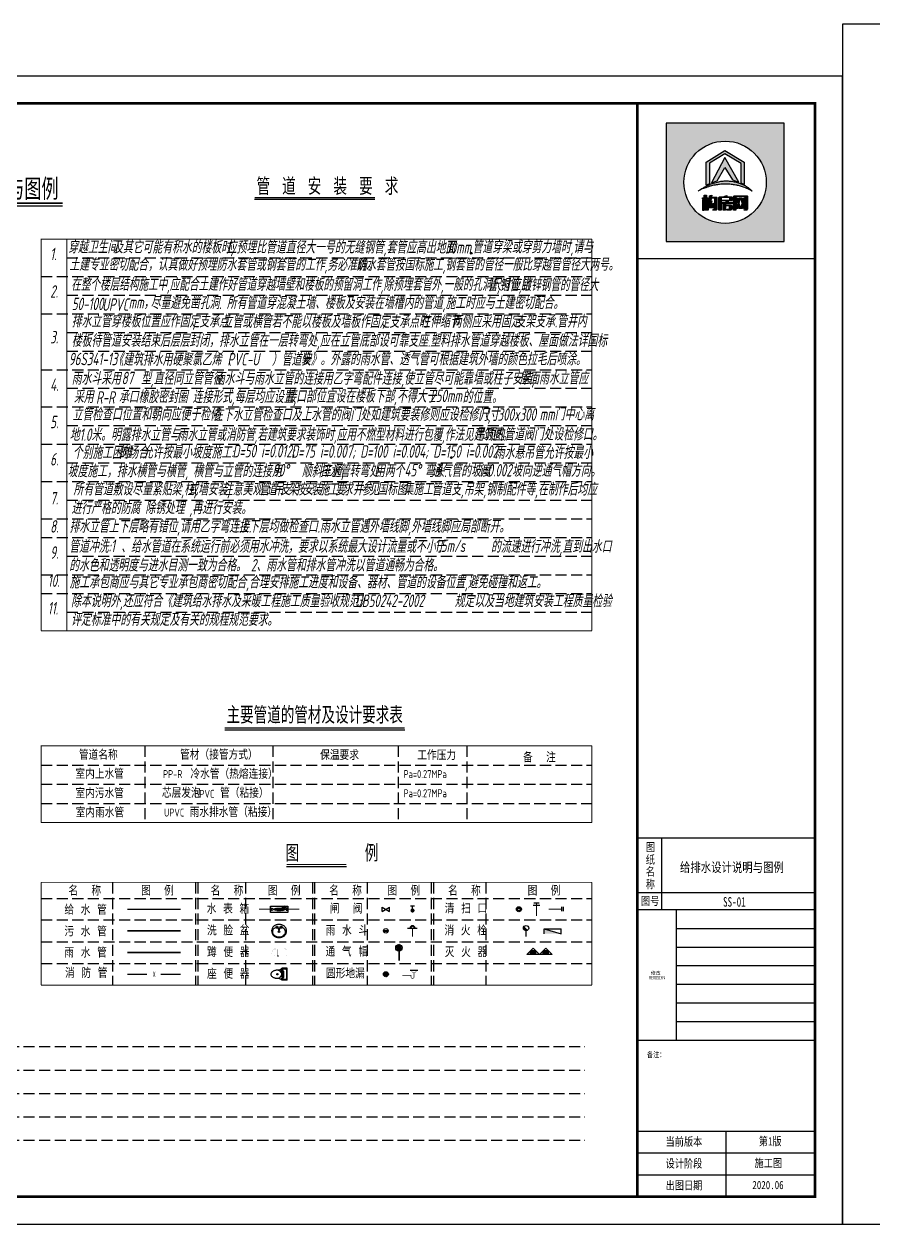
# Model space of a CAD drawing. Header units: millimetres. Extents: x -807114 to -50119, y -468455 to -61603.
# Drawn here: x -355605 to -336541, y -237099 to -210144 of the extents above; entities that cross this region are included whole.
import ezdxf
from ezdxf.enums import TextEntityAlignment as Align

# ---------------------------------------------------------------- set-up
doc = ezdxf.new("R2010")
doc.units = ezdxf.units.MM
doc.header["$LTSCALE"] = 1000
doc.linetypes.add('DASH', pattern=[0.35, 0.25, -0.1])
for name, color, linetype in [('AXIS', 3, 'Continuous'), ('FF', 7, 'Continuous'), ('HZ', 7, 'Continuous'), ('P_LS_GJ', 7, 'Continuous'), ('PIPE-污水', 2, 'DASH'), ('PIPE-给水', 3, 'Continuous'), ('PIPE-雨水', 4, 'DASH'), ('PUB_TEXT', 3, 'Continuous'), ('PUB_TITLE', 4, 'Continuous'), ('SD', 7, 'Continuous'), ('建-文字', 7, 'Continuous'), ('标注1', 7, 'Continuous')]:
    doc.layers.add(name, color=color, linetype=linetype)
doc.styles.add('_HZTXT', font='txt', dxfattribs={"bigfont": 'HZTXT'})
doc.styles.add('HZ', font='', dxfattribs={"width": 0.8})
doc.styles.add('TEXT', font='gbeitc.shx', dxfattribs={"width": 0.85, "bigfont": 'hztxt.shx'})
doc.styles.add('TSSD_Rein', font='Tssdeng.shx', dxfattribs={"width": 0.7, "bigfont": 'hztxt.shx'})
doc.styles.add('uni-黑体', font='simhei.ttf')
doc.styles.add('ZDBOX', font='simsun.ttc', dxfattribs={"width": 0.7})
doc.styles.add('宋体', font='simsun.ttc', dxfattribs={"width": 0.8})
doc.styles.get('HZ').set_extended_font_data('NSimSun')

# ---------------------------------------------------------------- blocks, each defined once
blk = doc.blocks.new('hhhh123')
at = {"layer": 'AXIS', "color": 0}
for p, q in [((70548, 12070), (70623, 12070)), ((70615, 12101), (70646, 11976)), ((70677, 11976), (70646, 11976)), ((70677, 11976), (70708, 12101)), ((70701, 12070), (70775, 12070))]:
    blk.add_line(p, q, dxfattribs=at)
for centre in [(70583, 12101), (70662, 11914), (70740, 12101)]:
    blk.add_circle(centre, 31.3, dxfattribs=at)
for centre, radius, start, end in [((70650, 11911), 282, 110.2132, 131.6335), ((70662, 11879), 316, 90, 110.2132), ((70662, 11879), 316, 69.7868, 90), ((70673, 11911), 282, 48.3665, 69.7868), ((70603, 11945), 223, 155.0149, 180), ((70603, 11945), 223, 180, 204.9851), ((70632, 11932), 254, 131.6335, 155.0149), ((70632, 11958), 254, 204.9851, 228.3665), ((70554, 11914), 142, 151.0888, 180), ((70554, 11914), 142, 180, 208.9112), ((70606, 11885), 202, 122.2598, 151.0888), ((70606, 11942), 202, 208.9112, 233.1301), ((70650, 11978), 282, 228.3665, 249.7868), ((70639, 11987), 258, 233.1301, 252.7421), ((70548, 11976), 93.8, 90, 122.2598), ((70662, 12011), 316, 249.7868, 270), ((70662, 12058), 332, 252.7421, 270), ((70662, 12058), 332, 270, 287.2579), ((70662, 12011), 316, 270, 290.2132), ((70684, 11987), 258, 287.2579, 306.8699), ((70673, 11978), 282, 290.2132, 311.6335), ((70775, 11976), 93.8, 56.0955, 90), ((70735, 11914), 168, 308.0759, 56.4896), ((70692, 11932), 254, 24.9851, 48.3665), ((70692, 11958), 254, 311.6335, 335.0149), ((70720, 11945), 223, 360, 24.9851), ((70720, 11945), 223, 335.0149, 0)]:
    blk.add_arc(centre, radius, start, end, dxfattribs=at)
blk.add_point((70662, 11695), dxfattribs=at)
blk = doc.blocks.new('jjjj123')
at = {"layer": 'AXIS', "color": 0}
blk.add_line((71567, 12571), (71567, 12527), dxfattribs=at)
at = {"layer": 'AXIS', "color": 0, "const_width": 1.65}
for points in [[(71848, 12637, 0.97895), (71545, 12637, 0.97895)], [(71825, 12636, 0.97895), (71567, 12636, 0.97895)], [(71546, 12299, 0.462192), (71600, 12235, 0.462192)], [(71578, 12581, 0.414214), (71567, 12571, 0.414214)], [(71567, 12291, 0.414214), (71600, 12258, 0.414214)], [(71793, 12235, 0.462192), (71847, 12299, 0.462192)], [(71793, 12258, 0.414214), (71825, 12291, 0.414214)], [(71825, 12571, 0.414214), (71814, 12581, 0.414214)]]:
    blk.add_lwpolyline(points, format="xyb", dxfattribs=at)
for points in [[(71546, 12654), (71546, 12299)], [(71567, 12581), (71567, 12636)], [(71825, 12581), (71825, 12636)], [(71847, 12637), (71847, 12299)], [(71567, 12609), (71567, 12527)], [(71567, 12527), (71567, 12291)], [(71814, 12581), (71578, 12581)], [(71600, 12258), (71793, 12258)], [(71793, 12235), (71600, 12235)], [(71825, 12609), (71825, 12527)], [(71825, 12291), (71825, 12529)]]:
    blk.add_lwpolyline(points, dxfattribs=at)
at = {"layer": 'AXIS', "color": 0, "width": 0.8, "flags": 9}
for tag in ['YSIZE', 'XSIZE']:
    blk.add_attdef(tag, (71696, 12235), '', height=0.549, rotation=270, dxfattribs=at)
blk = doc.blocks.new('kkkk123')
at = {"layer": 'AXIS', "color": 0}
for p, q in [((71606, 10896), (71606, 10845)), ((71626, 10896), (71606, 10896)), ((71626, 10926), (71626, 10936)), ((71626, 10926), (71626, 10855)), ((71626, 10845), (71626, 10855)), ((71667, 10814), (71626, 10855)), ((71657, 10885), (71677, 10906)), ((71657, 10885), (71657, 10868)), ((71697, 10827), (71657, 10868)), ((71667, 10814), (71667, 10611)), ((71779, 10906), (71677, 10906)), ((71697, 10827), (71697, 10598)), ((71779, 10906), (71799, 10885)), ((71799, 10885), (71799, 10540)), ((71626, 10774), (71603, 10774)), ((71626, 10652), (71603, 10652)), ((71626, 10652), (71626, 10774)), ((71667, 10611), (71626, 10570)), ((71626, 10499), (71626, 10570)), ((71626, 10489), (71626, 10499)), ((71829, 10489), (71626, 10489)), ((71697, 10598), (71657, 10558)), ((71657, 10540), (71657, 10558)), ((71677, 10520), (71657, 10540)), ((71779, 10520), (71677, 10520)), ((71799, 10540), (71779, 10520))]:
    blk.add_line(p, q, dxfattribs=at)
for points in [[(71626, 10926), (71614, 10914), (71595, 10898), (71572, 10884), (71550, 10874), (71523, 10867), (71497, 10864), (71486, 10863), (71464, 10865), (71436, 10864), (71415, 10862), (71395, 10859), (71366, 10853), (71342, 10845), (71328, 10839), (71307, 10830), (71286, 10817), (71268, 10803), (71255, 10791), (71241, 10774), (71224, 10741), (71220, 10722), (71222, 10694), (71231, 10668), (71245, 10646), (71263, 10627), (71280, 10612), (71291, 10605), (71315, 10592), (71328, 10586), (71349, 10578), (71366, 10573), (71376, 10570), (71390, 10567), (71415, 10563), (71440, 10561), (71455, 10560), (71464, 10560), (71486, 10562), (71525, 10558), (71546, 10553), (71568, 10544), (71583, 10536), (71595, 10528), (71612, 10514), (71626, 10499)], [(71829, 10489), (71829, 10936), (71626, 10936)]]:
    blk.add_lwpolyline(points, dxfattribs=at)
for centre, radius in [((71464, 10713), 24), ((71616, 10794), 10.2), ((71616, 10631), 10.2)]:
    blk.add_circle(centre, radius, dxfattribs=at)
for centre, radius, start, end in [((71464, 10713), 152, 23.5782, 90), ((71616, 10845), 10.2, 180, 0), ((71464, 10713), 152, 278.5252, 336.4218)]:
    blk.add_arc(centre, radius, start, end, dxfattribs=at)
blk = doc.blocks.new('$TwtSys$00000141')
for p, q in [((-94, 8, 0), (-10, 92, 0)), ((-94, 8, 0), (-10, 92, 0)), ((-87, -35, 0), (35, 87, 0)), ((-87, -35, 0), (35, 87, 0)), ((-66, -66, 0), (67, 66, 0)), ((-66, -66, 0), (67, 66, 0)), ((-32, -87, 0), (88, 33, 0)), ((-32, -87, 0), (88, 33, 0)), ((12, -92, 0), (92, -11, 0)), ((12, -92, 0), (92, -11, 0))]:
    blk.add_line(p, q)
blk.add_circle((0, 0, 0), 94)
blk.add_circle((0, 0, 0), 94)
blk = doc.blocks.new('DQM')
at = {"layer": 'FF'}
for p, q in [((-200, 200), (200, 200)), ((-173, 300), (173, 300)), ((-173, 100), (173, 100))]:
    blk.add_line(p, q, dxfattribs=at)
blk.add_circle((0, 200), 200, dxfattribs=at)
for centre, radius, start, end in [((98, 200), 222, 115.98923, 244.01077), ((375, 200), 425, 151.92751, 208.07249), ((-96, 201), 221, 295.77209, 64.22791), ((-372, 201), 422, 331.81362, 28.18638)]:
    blk.add_arc(centre, radius, start, end, dxfattribs=at)
blk = doc.blocks.new('JF')
at = {"layer": 'HZ'}
for p, q in [((-50, 113), (51, 113)), ((0, 0), (0, 113))]:
    blk.add_line(p, q, dxfattribs=at)
at = {"layer": 'HZ', "const_width": 50}
blk.add_lwpolyline([(-25, 0, 1), (25, 0, 1)], format="xyb", close=True, dxfattribs=at)
blk = doc.blocks.new('A$C686231BB')
at = {"layer": 'SD', "color": 7, "linetype": 'Continuous'}
for p, q in [((0, 138), (277, 138)), ((0, 138), (138, 0)), ((81, 138), (81, 57)), ((81, 57), (196, 57)), ((277, 138), (138, 0)), ((196, 138), (196, 57)), ((277, 138), (554, 138)), ((277, 138), (415, 0)), ((358, 138), (358, 57)), ((358, 57), (473, 57)), ((554, 138), (415, 0)), ((473, 138), (473, 57))]:
    blk.add_line(p, q, dxfattribs=at)
at = {"layer": 'SD', "color": 20, "linetype": 'Continuous'}
for points in [[(81, 57), (81, 138), (196, 57), (196, 138)], [(358, 57), (358, 138), (473, 57), (473, 138)]]:
    blk.add_solid(points, dxfattribs=at)
blk = doc.blocks.new('sadasfafa')
h = blk.add_hatch(color=252)
h.dxf.hatch_style = 1
h.paths.add_polyline_path([(1853311, -2488040), (1853311, -2490368), (1855639, -2490368), (1855639, -2488040)])
h.paths.add_polyline_path([(1855286, -2489204, 1), (1853664, -2489204, 1)], flags=16)
edge = h.paths.add_edge_path(flags=0)
edge.add_spline(control_points=[(1853945, -2489376), (1853935, -2489385), (1854022, -2489327), (1854064, -2489324), (1854178, -2489280), (1854273, -2489257), (1854375, -2489242), (1854470, -2489236), (1854555, -2489239), (1854630, -2489250), (1854700, -2489259), (1854781, -2489280), (1854854, -2489303), (1854917, -2489335), (1854967, -2489354), (1854993, -2489368), (1855014, -2489382), (1854982, -2489354), (1854965, -2489332), (1854910, -2489297), (1854854, -2489260), (1854784, -2489234), (1854713, -2489206), (1854640, -2489189), (1854569, -2489179), (1854497, -2489176), (1854414, -2489178), (1854321, -2489198), (1854229, -2489222), (1854147, -2489257), (1854080, -2489292), (1854021, -2489325), (1853977, -2489352), (1853953, -2489369), (1853945, -2489376)], knot_values=[0, 0, 0, 0, 114.670179, 423.637006, 763.89867, 1083.683754, 1343.405239, 1688.07646, 1952.326814, 2113.699055, 2375.693807, 2595.188681, 2872.839541, 3068.155951, 3238.592156, 3348.056762, 3361.095167, 3431.805845, 3527.265261, 3733.200323, 3952.805082, 4160.23278, 4398.128766, 4650.488133, 4837.16968, 5050.428326, 5308.684497, 5588.159898, 5913.430939, 6163.12325, 6398.139207, 6601.625078, 6772.549769, 6871.149972, 6871.149972, 6871.149972, 6871.149972], degree=3, periodic=1)
h.paths.add_polyline_path([(1854530, -2489580), (1854534, -2489580), (1854534, -2489603), (1854618, -2489603), (1854618, -2489621), (1854481, -2489621), (1854481, -2489650), (1854589, -2489650), (1854599, -2489656), (1854606, -2489666), (1854606, -2489733), (1854600, -2489742), (1854590, -2489750), (1854506, -2489750), (1854514, -2489740), (1854518, -2489731), (1854552, -2489731), (1854558, -2489728), (1854560, -2489721), (1854560, -2489675), (1854558, -2489670), (1854553, -2489667), (1854481, -2489667), (1854481, -2489750), (1854436, -2489750), (1854436, -2489626), (1854433, -2489621), (1854406, -2489621), (1854406, -2489603), (1854488, -2489603), (1854488, -2489590)], flags=0)
h.paths.add_polyline_path([(1854486, -2489468), (1854506, -2489461), (1854506, -2489485), (1854510, -2489489), (1854601, -2489489), (1854609, -2489494), (1854615, -2489502), (1854615, -2489556), (1854607, -2489564), (1854599, -2489569), (1854401, -2489569), (1854394, -2489573), (1854394, -2489750), (1854349, -2489750), (1854349, -2489504), (1854355, -2489495), (1854367, -2489489), (1854462, -2489489), (1854462, -2489474)], flags=0)
h.paths.add_polyline_path([(1854394, -2489554), (1854394, -2489512), (1854404, -2489506), (1854562, -2489506), (1854570, -2489513), (1854570, -2489554)], flags=0)
h.paths.add_polyline_path([(1854214, -2489569), (1854203, -2489632), (1854193, -2489683), (1854194, -2489689), (1854218, -2489689), (1854220, -2489683), (1854214, -2489633), (1854254, -2489614), (1854263, -2489686), (1854263, -2489700), (1854255, -2489709), (1854159, -2489709), (1854150, -2489702), (1854148, -2489692), (1854173, -2489569)], flags=0)
h.paths.add_polyline_path([(1854187, -2489466), (1854213, -2489458), (1854207, -2489496), (1854296, -2489496), (1854305, -2489498), (1854312, -2489505), (1854314, -2489513), (1854314, -2489733), (1854310, -2489741), (1854301, -2489750), (1854231, -2489750), (1854238, -2489741), (1854243, -2489730), (1854261, -2489730), (1854268, -2489727), (1854270, -2489720), (1854270, -2489531), (1854270, -2489526), (1854267, -2489521), (1854260, -2489516), (1854202, -2489516), (1854201, -2489534), (1854196, -2489558), (1854150, -2489558), (1854159, -2489535), (1854165, -2489504), (1854167, -2489471)], flags=0)
h.paths.add_polyline_path([(1854140, -2489544), (1854140, -2489750), (1854114, -2489750), (1854114, -2489544)], flags=0)
h.paths.add_polyline_path([(1854056, -2489544), (1854053, -2489750), (1854031, -2489750), (1854031, -2489544)], flags=0)
h.paths.add_polyline_path([(1854107, -2489459), (1854107, -2489508), (1854139, -2489508), (1854139, -2489527), (1854107, -2489527), (1854107, -2489750), (1854062, -2489750), (1854062, -2489527), (1854029, -2489527), (1854029, -2489508), (1854062, -2489508), (1854062, -2489459)], flags=0)
h.paths.add_polyline_path([(1854209, -2489211), (1854471, -2488714), (1854743, -2489200), (1854618, -2489155), (1854470, -2488913), (1854318, -2489172)], flags=0)
h.paths.add_polyline_path([(1854102, -2488808), (1854470, -2488575), (1854848, -2488810), (1854848, -2489247), (1854790, -2489223), (1854790, -2488832), (1854471, -2488643), (1854168, -2488829), (1854168, -2489231), (1854102, -2489257)], flags=0)
h.paths.add_polyline_path([(1854685, -2489750), (1854641, -2489750), (1854641, -2489488), (1854641, -2489484), (1854646, -2489475), (1854656, -2489467), (1854898, -2489467), (1854907, -2489471), (1854916, -2489478), (1854916, -2489731), (1854908, -2489743), (1854902, -2489750), (1854847, -2489750), (1854858, -2489732), (1854866, -2489731), (1854869, -2489724), (1854869, -2489718), (1854867, -2489718), (1854836, -2489718), (1854826, -2489684), (1854814, -2489718), (1854746, -2489718), (1854736, -2489684), (1854722, -2489718), (1854689, -2489718), (1854689, -2489709), (1854691, -2489709), (1854720, -2489621), (1854685, -2489512)], flags=0)
h.paths.add_polyline_path([(1854779, -2489518), (1854809, -2489621), (1854781, -2489709), (1854777, -2489709), (1854750, -2489621), (1854775, -2489518)], flags=0)
h = blk.add_hatch(color=7)
h.dxf.hatch_style = 1
h.paths.add_polyline_path([(1854102, -2489257), (1854168, -2489231), (1854168, -2488829), (1854471, -2488643), (1854790, -2488832), (1854790, -2489223), (1854848, -2489247), (1854848, -2488810), (1854470, -2488575), (1854102, -2488808)])
h = blk.add_hatch(color=7)
h.dxf.hatch_style = 1
h.paths.add_polyline_path([(1854318, -2489172), (1854470, -2488913), (1854618, -2489155), (1854743, -2489200), (1854471, -2488714), (1854209, -2489211)])
h = blk.add_hatch(color=7)
h.dxf.hatch_style = 1
edge = h.paths.add_edge_path()
edge.add_spline(control_points=[(1853945, -2489376), (1853953, -2489369), (1853977, -2489352), (1854021, -2489325), (1854080, -2489292), (1854147, -2489257), (1854229, -2489222), (1854321, -2489198), (1854414, -2489178), (1854497, -2489176), (1854569, -2489179), (1854640, -2489189), (1854713, -2489206), (1854784, -2489234), (1854854, -2489260), (1854910, -2489297), (1854965, -2489332), (1854982, -2489354), (1855014, -2489382), (1854993, -2489368), (1854967, -2489354), (1854917, -2489335), (1854854, -2489303), (1854781, -2489280), (1854700, -2489259), (1854630, -2489250), (1854555, -2489239), (1854470, -2489236), (1854375, -2489242), (1854273, -2489257), (1854178, -2489280), (1854064, -2489324), (1854022, -2489327), (1853935, -2489385), (1853945, -2489376)], knot_values=[0, 0, 0, 0, 98.600203, 269.524894, 473.010766, 708.026723, 957.719033, 1282.990074, 1562.465475, 1820.721647, 2033.980292, 2220.661839, 2473.021206, 2710.917192, 2918.34489, 3137.949649, 3343.884711, 3439.344127, 3510.054805, 3523.09321, 3632.557816, 3802.994021, 3998.310431, 4275.961291, 4495.456165, 4757.450917, 4918.823158, 5183.073513, 5527.744733, 5787.466218, 6107.251302, 6447.512966, 6756.479793, 6871.149972, 6871.149972, 6871.149972, 6871.149972], degree=3, periodic=1)
h = blk.add_hatch(color=7)
h.dxf.hatch_style = 1
h.paths.add_polyline_path([(1854062, -2489459), (1854062, -2489508), (1854029, -2489508), (1854029, -2489527), (1854062, -2489527), (1854062, -2489750), (1854107, -2489750), (1854107, -2489527), (1854139, -2489527), (1854139, -2489508), (1854107, -2489508), (1854107, -2489459)])
h = blk.add_hatch(color=7)
h.dxf.hatch_style = 1
h.paths.add_polyline_path([(1854031, -2489544), (1854031, -2489750), (1854053, -2489750), (1854056, -2489544)])
h = blk.add_hatch(color=7)
h.dxf.hatch_style = 1
h.paths.add_polyline_path([(1854114, -2489544), (1854114, -2489750), (1854140, -2489750), (1854140, -2489544)])
h = blk.add_hatch(color=7)
h.dxf.hatch_style = 1
h.paths.add_polyline_path([(1854173, -2489569), (1854148, -2489692), (1854150, -2489702), (1854159, -2489709), (1854255, -2489709), (1854263, -2489700), (1854263, -2489686), (1854254, -2489614), (1854214, -2489633), (1854220, -2489683), (1854218, -2489689), (1854194, -2489689), (1854193, -2489683), (1854203, -2489632), (1854214, -2489569)])
h = blk.add_hatch(color=7)
h.dxf.hatch_style = 1
h.paths.add_polyline_path([(1854167, -2489471), (1854165, -2489504), (1854159, -2489535), (1854150, -2489558), (1854196, -2489558), (1854201, -2489534), (1854202, -2489516), (1854260, -2489516), (1854267, -2489521), (1854270, -2489526), (1854270, -2489531), (1854270, -2489720), (1854268, -2489727), (1854261, -2489730), (1854243, -2489730), (1854238, -2489741), (1854231, -2489750), (1854301, -2489750), (1854310, -2489741), (1854314, -2489733), (1854314, -2489513), (1854312, -2489505), (1854305, -2489498), (1854296, -2489496), (1854207, -2489496), (1854213, -2489458), (1854187, -2489466)])
h = blk.add_hatch(color=7)
h.dxf.hatch_style = 1
h.paths.add_polyline_path([(1854462, -2489474), (1854462, -2489489), (1854367, -2489489), (1854355, -2489495), (1854349, -2489504), (1854349, -2489750), (1854394, -2489750), (1854394, -2489573), (1854401, -2489569), (1854599, -2489569), (1854607, -2489564), (1854615, -2489556), (1854615, -2489502), (1854609, -2489494), (1854601, -2489489), (1854510, -2489489), (1854506, -2489485), (1854506, -2489461), (1854486, -2489468)])
h.paths.add_polyline_path([(1854394, -2489554), (1854394, -2489512), (1854404, -2489506), (1854562, -2489506), (1854570, -2489513), (1854570, -2489554)], flags=16)
h = blk.add_hatch(color=7)
h.dxf.hatch_style = 1
h.paths.add_polyline_path([(1854488, -2489590), (1854488, -2489603), (1854406, -2489603), (1854406, -2489621), (1854433, -2489621), (1854436, -2489626), (1854436, -2489750), (1854481, -2489750), (1854481, -2489667), (1854553, -2489667), (1854558, -2489670), (1854560, -2489675), (1854560, -2489721), (1854558, -2489728), (1854552, -2489731), (1854518, -2489731), (1854514, -2489740), (1854506, -2489750), (1854590, -2489750), (1854600, -2489742), (1854606, -2489733), (1854606, -2489666), (1854599, -2489656), (1854589, -2489650), (1854481, -2489650), (1854481, -2489621), (1854618, -2489621), (1854618, -2489603), (1854534, -2489603), (1854534, -2489580), (1854530, -2489580)])
h = blk.add_hatch(color=7)
h.dxf.hatch_style = 1
h.paths.add_polyline_path([(1854685, -2489512), (1854685, -2489493), (1854693, -2489483), (1854862, -2489483), (1854869, -2489491), (1854869, -2489724), (1854866, -2489731), (1854858, -2489732), (1854847, -2489750), (1854902, -2489750), (1854908, -2489743), (1854916, -2489731), (1854916, -2489478), (1854907, -2489471), (1854898, -2489467), (1854656, -2489467), (1854646, -2489475), (1854641, -2489484), (1854641, -2489488), (1854641, -2489750), (1854685, -2489750)])
h = blk.add_hatch(color=7)
h.dxf.hatch_style = 1
h.paths.add_polyline_path([(1854866, -2489709), (1854840, -2489621), (1854866, -2489512), (1854836, -2489512), (1854824, -2489558), (1854808, -2489512), (1854745, -2489512), (1854734, -2489557), (1854719, -2489512), (1854689, -2489512), (1854720, -2489621), (1854691, -2489709), (1854689, -2489709), (1854689, -2489710), (1854689, -2489718), (1854722, -2489718), (1854736, -2489684), (1854746, -2489718), (1854814, -2489718), (1854826, -2489684), (1854836, -2489718), (1854867, -2489718), (1854867, -2489709)])
h.paths.add_polyline_path([(1854779, -2489518), (1854809, -2489621), (1854781, -2489709), (1854777, -2489709), (1854750, -2489621), (1854775, -2489518)], flags=16)
for points in [[(1855639, -2488040), (1853311, -2488040), (1853311, -2490368), (1855639, -2490368)], [(1854102, -2489257), (1854102, -2488808), (1854470, -2488575), (1854848, -2488810), (1854848, -2489247), (1854790, -2489223), (1854790, -2488832), (1854471, -2488643), (1854168, -2488829), (1854168, -2489231)], [(1854209, -2489211), (1854318, -2489172), (1854470, -2488913), (1854618, -2489155), (1854743, -2489200), (1854471, -2488714)], [(1854062, -2489459), (1854107, -2489459), (1854107, -2489508), (1854139, -2489508), (1854139, -2489527), (1854107, -2489527), (1854107, -2489750), (1854062, -2489750), (1854062, -2489527), (1854029, -2489527), (1854029, -2489508), (1854062, -2489508)], [(1854056, -2489544), (1854031, -2489544), (1854031, -2489750), (1854053, -2489750)], [(1854114, -2489544), (1854140, -2489544), (1854140, -2489750), (1854114, -2489750)], [(1854462, -2489474), (1854486, -2489468), (1854506, -2489461), (1854506, -2489485), (1854510, -2489489), (1854601, -2489489), (1854609, -2489494), (1854615, -2489502), (1854615, -2489556), (1854607, -2489564), (1854599, -2489569), (1854401, -2489569), (1854394, -2489573), (1854394, -2489750), (1854349, -2489750), (1854349, -2489504), (1854355, -2489495), (1854367, -2489489), (1854462, -2489489)], [(1854394, -2489554), (1854570, -2489554), (1854570, -2489513), (1854562, -2489506), (1854404, -2489506), (1854394, -2489512)], [(1854488, -2489590), (1854530, -2489580), (1854534, -2489580), (1854534, -2489603), (1854618, -2489603), (1854618, -2489621), (1854481, -2489621), (1854481, -2489650), (1854589, -2489650), (1854599, -2489656), (1854606, -2489666), (1854606, -2489733), (1854600, -2489742), (1854590, -2489750), (1854506, -2489750), (1854514, -2489740), (1854518, -2489731), (1854552, -2489731), (1854558, -2489728), (1854560, -2489721), (1854560, -2489675), (1854558, -2489670), (1854553, -2489667), (1854481, -2489667), (1854481, -2489750), (1854436, -2489750), (1854436, -2489626), (1854433, -2489621), (1854406, -2489621), (1854406, -2489603), (1854488, -2489603)], [(1854641, -2489750), (1854641, -2489488), (1854641, -2489484), (1854646, -2489475), (1854656, -2489467), (1854898, -2489467), (1854907, -2489471), (1854916, -2489478), (1854916, -2489731), (1854908, -2489743), (1854902, -2489750), (1854847, -2489750), (1854858, -2489732), (1854866, -2489731), (1854869, -2489724), (1854869, -2489491), (1854862, -2489483), (1854693, -2489483), (1854685, -2489493), (1854685, -2489750)], [(1854775, -2489518), (1854779, -2489518), (1854809, -2489621), (1854781, -2489709), (1854777, -2489709), (1854750, -2489621)]]:
    blk.add_lwpolyline(points, close=True)
for points in [[(1854173, -2489569), (1854214, -2489569), (1854203, -2489632), (1854193, -2489683), (1854194, -2489689), (1854218, -2489689), (1854220, -2489683), (1854214, -2489633), (1854254, -2489614), (1854263, -2489686), (1854263, -2489700), (1854255, -2489709), (1854159, -2489709), (1854150, -2489702), (1854148, -2489692), (1854173, -2489569)], [(1854167, -2489471), (1854187, -2489466), (1854213, -2489458), (1854207, -2489496), (1854296, -2489496), (1854305, -2489498), (1854312, -2489505), (1854314, -2489513), (1854314, -2489733), (1854310, -2489741), (1854301, -2489750), (1854231, -2489750), (1854238, -2489741), (1854243, -2489730), (1854261, -2489730), (1854268, -2489727), (1854270, -2489720), (1854270, -2489531), (1854270, -2489526), (1854267, -2489521), (1854260, -2489516), (1854202, -2489516), (1854201, -2489534), (1854196, -2489558), (1854150, -2489558), (1854150, -2489558), (1854159, -2489535), (1854165, -2489504), (1854167, -2489471)], [(1854866, -2489709), (1854866, -2489709), (1854867, -2489709), (1854867, -2489718), (1854836, -2489718), (1854826, -2489684), (1854814, -2489718), (1854746, -2489718), (1854736, -2489684), (1854722, -2489718), (1854689, -2489718), (1854689, -2489710), (1854689, -2489709), (1854691, -2489709), (1854720, -2489621), (1854689, -2489512)]]:
    blk.add_lwpolyline(points)
at = {"color": 7}
blk.add_lwpolyline([(1854689, -2489512), (1854719, -2489512), (1854734, -2489557), (1854745, -2489512), (1854808, -2489512), (1854824, -2489558), (1854836, -2489512), (1854866, -2489512), (1854840, -2489621), (1854866, -2489709)], dxfattribs=at)
blk.add_circle((1854475, -2489204), 811)
at = {"start_tangent": (-0.74079, -0.671736), "end_tangent": (-0.74079, -0.671736)}
blk.add_spline([(1853945, -2489376), (1853977, -2489357), (1854071, -2489318), (1854178, -2489282), (1854280, -2489257), (1854365, -2489245), (1854479, -2489238), (1854566, -2489241), (1854619, -2489248), (1854704, -2489261), (1854775, -2489279), (1854861, -2489308), (1854920, -2489335), (1854972, -2489357), (1855003, -2489375), (1855007, -2489377), (1854990, -2489361), (1854968, -2489339), (1854913, -2489299), (1854851, -2489261), (1854787, -2489235), (1854714, -2489208), (1854633, -2489189), (1854572, -2489180), (1854501, -2489177), (1854416, -2489181), (1854326, -2489198), (1854222, -2489227), (1854146, -2489259), (1854077, -2489294), (1854019, -2489327), (1853971, -2489357), (1853945, -2489376)], degree=3, dxfattribs=at)

msp = doc.modelspace()

# ---------------------------------------------------------------- hatches: boundary and pattern name
at = {"layer": 'P_LS_GJ'}
for points in [[(-349926.5, -230001.8), (-349926.5, -230056.6), (-349832.1, -230029.2)], [(-349806.8, -229991.3), (-349806.8, -230067.1), (-349712.2, -230029.1)]]:
    msp.add_hatch(color=256, dxfattribs=at).paths.add_polyline_path(points)

# ---------------------------------------------------------------- linework, layer by layer
for p, q in [((-341280.4, -230038.7), (-341280.4, -228427.2)), ((-344156.3, -229882.9), (-344037.3, -229882.9)), ((-341832.9, -229655), (-337842.5, -229655)), ((-344171.2, -229938.5), (-344022.5, -229938.5)), ((-346936.9, -231395), (-346762.6, -231395))]:
    msp.add_line(p, q)
for points, const_width in [([(-341832.9, -215415.9), (-337842.5, -215415.9)], 30.7), ([(-341832.9, -228427.2), (-337842.5, -228427.2)], 30.7), ([(-344096.8, -229882.9), (-344096.8, -230180.4)], 18), ([(-341832.9, -230038.7), (-337842.5, -230038.7)], 30.7), ([(-341832.9, -232972), (-337842.5, -232972)], 30.7)]:
    msp.add_lwpolyline(points, dxfattribs=dict(const_width=const_width))
at = {"color": 0}
for points in [[(-349684.1, -229955.9), (-349684.1, -230102.5), (-350071.8, -230102.5)], [(-350071.8, -230102.5), (-350071.8, -229955.9), (-349684.1, -229955.9)]]:
    msp.add_lwpolyline(points, dxfattribs=at)
at = {"elevation": 0}
msp.add_lwpolyline([(-344522.4, -230001.3), (-344461.6, -230001.3), (-344461.6, -230057.5), (-344522.4, -230057.5)], close=True, dxfattribs=at)
for points, const_width in [([(-347111, -231513.3), (-346913.9, -231513.3), (-346913.9, -231550.3, 1), (-346848.5, -231550.3), (-346848.5, -231453.1)], 13.1), ([(-346903, -231395, 1.0676639), (-346794, -231395)], 8.72)]:
    msp.add_lwpolyline(points, format="xyb", dxfattribs=dict(const_width=const_width))
msp.add_circle((-344491.9, -230028.2, 0), 55.8)
at = {"layer": 'AXIS', "color": 0}
for p, q in [((-358750.4, -214228.4), (-354738.3, -214228.4)), ((-350429.1, -214079.7), (-347724.6, -214079.7)), ((-351098, -225998.8), (-347055.7, -225998.8)), ((-349708.4, -229065.6), (-348365.2, -229065.6)), ((-347561.8, -230077.9), (-347561.8, -229982.2)), ((-347561.8, -230077.9), (-347397.3, -229982.2)), ((-347561.8, -229982.2), (-347397.3, -230077.9)), ((-347397.3, -230077.9), (-347397.3, -229982.2)), ((-343526.2, -230075.3), (-343526.2, -229972.7)), ((-343491.9, -230075.3), (-343491.9, -229972.7)), ((-346991.7, -230454.9), (-346780, -230454.9)), ((-346881.2, -230399.1), (-346936.9, -230454.9)), ((-346825.4, -230454.9), (-346881.2, -230399.1)), ((-347530.9, -230504.8), (-347428.1, -230504.8)), ((-347530.9, -230522.6), (-347428.1, -230522.6)), ((-343923.8, -230465.4), (-343543.1, -230465.4)), ((-343923.8, -230465.4), (-343543.1, -230579.6)), ((-343923.8, -230579.6), (-343923.8, -230465.4)), ((-343543.1, -230579.6), (-343543.1, -230465.4))]:
    msp.add_line(p, q, dxfattribs=at)
for points, const_width in [([(-358750.4, -214170.7), (-354738.3, -214170.7)], 38.1), ([(-350429.1, -214045.8), (-347724.6, -214045.8)], 28.6), ([(-351098, -225958.8), (-347055.7, -225958.8)], 27.4), ([(-349708.4, -229022.8), (-348365.2, -229022.8)], 27.4), ([(-343825.3, -230026.4), (-343526.2, -230026.4)], 21.3), ([(-346881.2, -230454.9), (-346881.2, -230648)], 21.3), ([(-344331.8, -230646.3), (-344331.8, -230508.6)], 33.3), ([(-347180.4, -230963.8), (-347180.4, -231185.3)], 32.9), ([(-353287.8, -231488.4), (-352840.3, -231488.4)], 32.9), ([(-352090.2, -231488.4), (-352537.7, -231488.4)], 32.9)]:
    msp.add_lwpolyline(points, dxfattribs=dict(at, const_width=const_width))
at = {"layer": 'AXIS', "color": 0, "const_width": 59.5}
msp.add_lwpolyline([(-344311, -230473.7, -0.6681786), (-344361.8, -230452.7, -0.1989124), (-344353.1, -230431.7, -1)], format="xyb", dxfattribs=at)
at = {"layer": 'AXIS', "color": 0}
for centre, radius in [((-344332, -230452.7), 59.5), ((-347479.5, -230513.7), 51.4)]:
    msp.add_circle(centre, radius, dxfattribs=at)
msp.add_arc((-346881.2, -230454.9), 55.8, 0, 180, dxfattribs=at)
msp.add_solid([(-343543.1, -230579.6), (-343923.8, -230465.4), (-343923.8, -230579.6)], dxfattribs=at)
at = {"layer": 'P_LS_GJ'}
for p, q in [((-350046.6, -230056.6), (-349951.8, -230001.9)), ((-349951.8, -230056.6), (-350046.6, -230001.9)), ((-350046.6, -230056.6), (-350046.6, -230001.9)), ((-349951.8, -230056.6), (-349951.8, -230001.9)), ((-349926.5, -230001.8), (-349832.1, -230001.8)), ((-349926.5, -230001.8), (-349926.5, -230056.6)), ((-349832.1, -230029.2), (-349926.5, -230001.8)), ((-349926.5, -230056.6), (-349832.1, -230029.2)), ((-349926.5, -230056.6), (-349832.1, -230056.5)), ((-349832.1, -230056.5), (-349832.1, -230001.8)), ((-349712.2, -230029.1), (-349806.8, -229991.3)), ((-349806.8, -230067.1), (-349806.8, -229991.3)), ((-349712.2, -230029.1), (-349806.8, -230067.1)), ((-349804.7, -229979.4), (-349715.2, -229979.4)), ((-349715.2, -229979.4), (-349756.3, -229960.6)), ((-349756.3, -229960.6), (-349756.3, -229980.4)), ((-349712.2, -229991.3), (-349712.2, -230067))]:
    msp.add_line(p, q, dxfattribs=at)
at = {"layer": 'PIPE-污水', "linetype": 'DASH', "const_width": 35.9}
msp.add_lwpolyline([(-353287.8, -230513.7), (-352090.2, -230513.7)], dxfattribs=at)
at = {"layer": 'PIPE-给水', "linetype": 'Continuous', "const_width": 35.9}
msp.add_lwpolyline([(-353287.8, -230030.1), (-352090.2, -230030.1)], dxfattribs=at)
at = {"layer": 'PIPE-给水', "color": 0, "linetype": 'Continuous', "const_width": 21.5}
for points in [[(-350330.3, -230029.3), (-350046.6, -230029.2)], [(-349951.8, -230029.2), (-349926.5, -230029.2)], [(-349832.1, -230029.2), (-349806.8, -230029.2)], [(-349712.3, -230029.2), (-349425.6, -230029.1)]]:
    msp.add_lwpolyline(points, dxfattribs=at)
at = {"layer": 'PIPE-雨水', "linetype": 'DASH', "const_width": 35.9}
msp.add_lwpolyline([(-353287.8, -231001), (-352090.2, -231001)], dxfattribs=at)
at = {"layer": 'PUB_TEXT', "color": 0}
for centre in [(-345563.9, -215292.5), (-346008.1, -219882.7)]:
    msp.add_circle(centre, 18.7, dxfattribs=at)
at = {"layer": 'PUB_TITLE'}
for p, q in [((-341832.9, -235011.4), (-337842.5, -235011.4)), ((-339837.7, -236484.8), (-339837.7, -235011.4)), ((-341832.9, -235502.5), (-337842.5, -235502.5)), ((-341832.9, -235993.7), (-337842.5, -235993.7))]:
    msp.add_line(p, q, dxfattribs=at)
for points in [[(-337228.6, -237098.7), (-299107.2, -237098.7), (-299107.2, -210144.2), (-337228.6, -210144.2)], [(-373694.9, -237098.7), (-337228.6, -237098.7), (-337228.6, -211314.4), (-373694.9, -211314.4)], [(-372349.6, -236484.8), (-337842.5, -236484.8), (-337842.5, -211928.3), (-372349.6, -211928.3)]]:
    msp.add_lwpolyline(points, close=True, dxfattribs=at)
at = {"layer": 'PUB_TITLE', "const_width": 61.4}
msp.add_lwpolyline([(-372349.6, -236484.8), (-337842.5, -236484.8), (-337842.5, -211928.3), (-372349.6, -211928.3)], close=True, dxfattribs=at)
msp.add_lwpolyline([(-341832.9, -236484.8), (-341832.9, -211928.3)], dxfattribs=at)
at = {"layer": 'PUB_TITLE'}
msp.add_lwpolyline([(-341832.9, -232972), (-337842.5, -232972)], dxfattribs=at)
for points in [[(-340964.7, -230038.7), (-340964.7, -230038.7), (-340964.7, -232953.6), (-340964.7, -232953.6)], [(-340964.7, -230457.7), (-340964.7, -230457.7), (-338639.2, -230457.7), (-337842.5, -230457.7)], [(-340964.7, -230876.8), (-340964.7, -230876.8), (-338639.2, -230876.8), (-337842.5, -230876.8)], [(-340964.7, -231295.8), (-340964.7, -231295.8), (-338639.2, -231295.8), (-337842.5, -231295.8)], [(-340964.7, -231714.9), (-340964.7, -231714.9), (-338639.2, -231714.9), (-337842.5, -231714.9)], [(-340964.7, -232133.9), (-340964.7, -232133.9), (-338639.2, -232133.9), (-337842.5, -232133.9)], [(-340964.7, -232552.9), (-340964.7, -232552.9), (-338639.2, -232552.9), (-337842.5, -232552.9)]]:
    msp.add_open_spline(points, degree=3, dxfattribs=at)
at = {"layer": '标注1', "color": 251, "linetype": 'DASH'}
for p, q in [((-354643.4, -215396), (-342852.4, -215396)), ((-355221.3, -215814.8), (-342852.4, -215814.8)), ((-354643.4, -216233.6), (-342852.4, -216233.6)), ((-355221.3, -216652.4), (-342852.4, -216652.4)), ((-354643.4, -217071.2), (-342852.4, -217071.2)), ((-354643.4, -217490), (-342852.4, -217490)), ((-355221.3, -217908.9), (-342852.4, -217908.9)), ((-354643.4, -218327.7), (-342852.4, -218327.7)), ((-355221.3, -218746.5), (-342852.4, -218746.5)), ((-354643.4, -219165.3), (-342852.4, -219165.3)), ((-355221.3, -219584.1), (-342852.4, -219584.1)), ((-354643.4, -220002.9), (-342852.4, -220002.9)), ((-355221.3, -220421.7), (-342852.4, -220421.7)), ((-354643.4, -220840.6), (-342852.4, -220840.6)), ((-355221.3, -221259.4), (-342852.4, -221259.4)), ((-355221.3, -221678.2), (-342852.4, -221678.2)), ((-354643.4, -222097), (-342852.4, -222097)), ((-355221.3, -222515.8), (-342852.4, -222515.8)), ((-355221.3, -222934.6), (-342852.4, -222934.6)), ((-354643.4, -223353.4), (-342852.4, -223353.4)), ((-352892, -226357.8), (-352892, -228083)), ((-350017.6, -226357.8), (-350017.6, -228083)), ((-347205.3, -226357.8), (-347205.3, -228083)), ((-345663.4, -226357.8), (-345663.4, -228083)), ((-355221.3, -226789.2), (-342852.4, -226789.2)), ((-355221.3, -227220.6), (-342852.4, -227220.6)), ((-355221.3, -227651.9), (-347647.2, -227651.9)), ((-347647.2, -227651.9), (-342852.4, -227651.9)), ((-353616.9, -229424.6), (-353616.9, -231732.1)), ((-351751.1, -229424.6), (-351751.1, -231732.1)), ((-351703.2, -229424.6), (-351703.2, -231732.1)), ((-350628, -229424.6), (-350628, -231732.1)), ((-349127.9, -229424.6), (-349127.9, -231732.1)), ((-349080.1, -229424.6), (-349080.1, -231732.1)), ((-347900.5, -229424.6), (-347900.5, -231732.1)), ((-346460.2, -229424.6), (-346460.2, -231732.1)), ((-346412.3, -229424.6), (-346412.3, -231732.1)), ((-345232.8, -229424.6), (-345232.8, -231732.1)), ((-355221.3, -229790.1), (-342852.4, -229790.1)), ((-355221.3, -230270), (-342852.4, -230270)), ((-355221.3, -230757.4), (-342852.4, -230757.4)), ((-355221.3, -231244.7), (-342852.4, -231244.7)), ((-370666.2, -233115), (-343008.8, -233115)), ((-370666.2, -233639.6), (-343008.8, -233639.6)), ((-370666.2, -234164.1), (-343008.8, -234164.1)), ((-370666.2, -234688.7), (-343008.8, -234688.7)), ((-370666.2, -235213.3), (-343008.8, -235213.3))]:
    msp.add_line(p, q, dxfattribs=at)
for points, const_width in [([(-342852.4, -214977.2), (-355221.3, -214977.2), (-355221.3, -223772.2)], 24.4), ([(-354643.4, -214977.2), (-354643.4, -223772.2)], 24.4), ([(-342852.4, -214977.2), (-342852.4, -223772.2)], 24.4), ([(-355221.3, -223772.2), (-342852.4, -223772.2)], 24.4), ([(-342852.4, -226357.8), (-355221.3, -226357.8), (-355221.3, -228083.3)], 21.3), ([(-342852.4, -226357.8), (-342852.4, -228083.3)], 21.3), ([(-355221.3, -228083.3), (-342852.4, -228083.3)], 21.3), ([(-342852.4, -229424.6), (-355221.3, -229424.6)], 21.3), ([(-355221.3, -229424.6), (-355221.3, -231732.1)], 21.3), ([(-342852.4, -229424.6), (-342852.4, -231732.1)], 21.3), ([(-355221.3, -231732.1), (-342852.4, -231732.1)], 21.3)]:
    msp.add_lwpolyline(points, dxfattribs=dict(at, const_width=const_width))

# ---------------------------------------------------------------- block references
for name, p, xscale, yscale, zscale in [('sadasfafa', (-2454853.4, 2625187), 1.14048, 1.14048, 1.14048), ('$TwtSys$00000141', (-347479.6, -231488.4, 0), 0.594905016220871, 0.594905016220871, 0.594905016220871)]:
    msp.add_blockref(name, p, dxfattribs=dict(xscale=xscale, yscale=yscale, zscale=zscale))
at = {"color": 0, "linetype": 'ByBlock', "lineweight": -2, "xscale": 0.5983542337871784, "yscale": 0.5983542337871784, "zscale": 0.5983542337871784}
for name, p in [('hhhh123', (-392158.6, -237664.6)), ('kkkk123', (-392675.4, -237898.4))]:
    msp.add_blockref(name, p, dxfattribs=at)
at = {"color": 0, "linetype": 'ByBlock', "lineweight": -2, "xscale": 0.5983542337871784, "yscale": 0.5983542337871784, "zscale": 0.5983542337871784, "rotation": 89.99999999999999}
msp.add_blockref('jjjj123', (-342392.5, -273900.9), dxfattribs=at)
at = {"layer": 'AXIS', "color": 0}
for name, p, xscale, yscale, zscale in [('JF', (-346881.1, -230057), 0.9137741268178001, 0.9137741268178001, 0.9137741268178001), ('DQM', (-347186.3, -230967.4), 0.3655096195352942, 0.3655096195352942, 0.3655096195352942)]:
    msp.add_blockref(name, p, dxfattribs=dict(at, xscale=xscale, yscale=yscale, zscale=zscale))
at = {"layer": 'SD', "color": 0, "xscale": 1.028307127134313, "yscale": 1.028307127134313, "zscale": 1.028307127134313, "rotation": 179.6916271820995}
msp.add_blockref('A$C686231BB', (-343746.6, -230906.1), dxfattribs=at)

# ---------------------------------------------------------------- texts
at = {"style": 'ZDBOX', "width": 0.8}
for s, height, p in [('图', 184.2, (-341540.1, -228632.6)), ('纸', 184.2, (-341540.1, -228910.4)), ('名', 184.2, (-341540.1, -229178.8)), ('称', 184.2, (-341540.1, -229461.2)), ('图号', 184.17, (-341543.8, -229841)), ('备注：', 122.78, (-341408.9, -233288.2))]:
    msp.add_text(s, height=height, dxfattribs=at).set_placement(p, align=Align.MIDDLE)
for s, p in [('当前版本', (-341199.1, -235341.2)), ('第1版', (-339105.6, -235332.8)), ('设计阶段', (-341199.1, -235832.3)), ('施工图', (-339201.8, -235823.9)), ('出图日期', (-341199.1, -236323.4)), ('2020.06', (-339249.9, -236315))]:
    msp.add_text(s, height=184.17, dxfattribs=at).set_placement(p)
at = {"oblique": 360, "text_generation_flag": 4, "flags": 9}
for tag, s in [('XSIZE', '250'), ('YSIZE', '145')]:
    msp.add_attdef(tag, (-349999.2, -230029.2), s, height=0.189, rotation=0.01532, dxfattribs=at)
at = {"style": 'HZ', "width": 0.7, "flags": 1}
for tag, s in [('UNIT', '套'), ('SPEC', 'DN100'), ('WHAT', '清扫口')]:
    msp.add_attdef(tag, (-344096.8, -230180.4), s, height=0.000595, dxfattribs=at)
at = {"layer": 'AXIS', "color": 0}
for s, height, style, width, p in [('给排水设计说明与图例', 478.68, '_HZTXT', 0.8, (-358659.8, -214096.2)), ('管 道 安 装 要 求', 380.739, '_HZTXT', 0.8, (-350384.9, -213984.5)), ('主要管道的管材及设计要求表', 380.739, '_HZTXT', 0.8, (-351057.9, -225859.8)), ('管道名称', 209.41, '_HZTXT', 0.8, (-354372.4, -226670.1)), ('管材（接管方式）', 209.41, '_HZTXT', 0.8, (-352100.4, -226665.7)), ('保温要求', 209.41, '_HZTXT', 0.8, (-348955.4, -226674.5)), ('工作压力', 209.41, '_HZTXT', 0.8, (-346774.2, -226677.5)), ('备  注', 209.41, '_HZTXT', 0.8, (-344398.4, -226724.7)), ('室内上水管', 209.41, '_HZTXT', 0.8, (-354451.4, -227097.3)), ('冷水管（热熔连接）', 209.41, '_HZTXT', 0.8, (-351868.8, -227098.6)), ('室内污水管', 209.41, '_HZTXT', 0.8, (-354450, -227531.8)), ('芯层发泡', 209.41, '_HZTXT', 0.8, (-352508.8, -227524.9)), ('管（粘接）', 209.41, '_HZTXT', 0.8, (-351202.1, -227524.9)), ('室内雨水管 ', 209.41, '_HZTXT', 0.8, (-354446, -227964.5)), ('雨水排水管（粘接）', 209.41, '_HZTXT', 0.8, (-351885.4, -227955.7)), ('图     例', 380.74, '_HZTXT', 0.8, (-349733.2, -228960)), ('名  称', 209.41, '_HZTXT', 0.8, (-354607.8, -229720.4)), ('图  例', 209.41, '_HZTXT', 0.8, (-352974.6, -229720.4)), ('名  称', 209.41, '_HZTXT', 0.8, (-351414.7, -229720.4)), ('图  例', 209.41, '_HZTXT', 0.8, (-350128.8, -229720.4)), ('名  称', 209.41, '_HZTXT', 0.8, (-348751.5, -229720.4)), ('图  例', 209.41, '_HZTXT', 0.8, (-347443.6, -229720.4)), ('名  称', 209.41, '_HZTXT', 0.8, (-346083.7, -229720.4)), ('图  例', 209.41, '_HZTXT', 0.8, (-344295.8, -229720.4)), ('给 水 管', 209.41, '_HZTXT', 0.8, (-354697.9, -230149.3)), ('水 表 箱', 209.41, '_HZTXT', 0.8, (-351501.1, -230130.1)), ('闸  阀', 209.41, '_HZTXT', 0.8, (-348737, -230124.3)), ('清 扫 口', 209.41, '_HZTXT', 0.8, (-346156.4, -230121.4)), ('污 水 管', 209.41, '_HZTXT', 0.8, (-354697.9, -230636.6)), ('洗 脸 盆', 209.41, '_HZTXT', 0.8, (-351495.4, -230615)), ('雨 水 斗', 209.41, '_HZTXT', 0.8, (-348831.6, -230617.4)), ('消 火 栓', 209.41, '_HZTXT', 0.8, (-346163.2, -230615)), ('雨 水 管', 209.41, '_HZTXT', 0.8, (-354697.9, -231112.2)), ('蹲 便 器', 209.41, '_HZTXT', 0.8, (-351495.4, -231102.4)), ('通 气 帽', 209.41, '_HZTXT', 0.8, (-348834.8, -231089.3)), ('灭 火 器', 209.41, '_HZTXT', 0.8, (-346157, -231101.1)), ('消 防 管', 209.41, '_HZTXT', 0.8, (-354683.1, -231569)), ('X', 109.7, 'HZ', 0.7, (-352712.7, -231543.5)), ('座 便 器', 209.41, '_HZTXT', 0.8, (-351495.4, -231589.7)), ('圆形地漏', 209.41, '_HZTXT', 0.8, (-348824.1, -231580))]:
    msp.add_text(s, height=height, dxfattribs=dict(at, style=style, width=width)).set_placement(p)
at = {"layer": 'P_LS_GJ', "width": 0.7, "flags": 1}
for tag, p, s, oblique in [('UNIT', (-349712.3, -230029), '个', 360), ('SPEC', (-349712.3, -230029.2), '', 360), ('WHAT', (-349712.3, -230029.3), '防污止回阀', 0)]:
    msp.add_attdef(tag, p, s, height=0.0946, rotation=0.01532, dxfattribs=dict(at, oblique=oblique))
at = {"layer": 'PUB_TEXT', "color": 0, "style": 'TEXT'}
for s, width, p in [('穿越卫生间', 0.75, (-354615.3, -215296.1)), ('及其它可能有积水的楼板时,', 0.75, (-353607.3, -215296.1)), ('  应预埋比管道直径大一号的无缝钢管,套管应高出地面 ', 0.75, (-351284, -215300.4)), ('30mm', 0.75, (-346148.9, -215298.9)), ('管道穿梁或穿剪力墙时,请与', 0.75, (-345537, -215293.1)), ('1.', 0.75, (-355017.4, -215449.8)), ('土建专业密切配合，认真做好预埋防水套管或钢套管的工作,务必准确。', 0.75, (-354588.9, -215687.5)), ('防水套管按国标施工,钢套管的管径一般比穿越管管径大两号。', 0.7, (-348140.8, -215687.5)), (' 在整个楼层结构施工中,应配合土建作好管道穿越墙壁和楼板的预留洞工作,除预埋套管外,一般的孔洞尺寸应比', 0.7, (-354654, -216136.6)), ('管,铜管,镀锌钢管的管径大', 0.7, (-345195.7, -216145.1)), ('2.', 0.75, (-355017.4, -216292.3)), ('        50-100', 0.75, (-355442.5, -216571.2)), ('UPVC                                   ', 0.75, (-353848.7, -216586)), ('mm，', 0.75, (-353253.8, -216536.3)), ('尽量避免凿孔洞. 所有管道穿混凝土墙、楼板及安装在墙槽内的管道,施工时应与土建密切配合。', 0.75, (-352764.9, -216548)), ('排水立管穿楼板位置应作固定支承点', 0.75, (-354537.6, -216960.4)), ('立管或横管若不能以楼板及墙板作固定支承点时', 0.75, (-351148.6, -216969.8)), ('在伸缩节', 0.75, (-346705.9, -216962.5)), ('两侧应采用固定', 0.75, (-346002.1, -216965.9)), ('支架支承.管井内', 0.75, (-344569.6, -216961.6)), (',', 0.75, (-351815.9, -216948.8)), (',', 0.75, (-347554.4, -216923.2)), ('3.', 0.75, (-355017.4, -217318.4)), ('楼板待管道安装结束后层层封闭，排水立管在一层转弯处,应在立管底部设可靠支座.塑料排水管道穿越楼板、屋面做法详国标            ', 0.75, (-354536.2, -217396.1)), ('《建筑排水用硬聚氯乙烯（        ）管道安', 0.75, (-353600.2, -217820.4)), ('装》。外露的雨水管、透气管可根据建筑外墙的颜色拉毛后喷涂。', 0.75, (-349387.7, -217811.2)), ('96S341-13', 0.75, (-354598.8, -217808.7)), ('PVC-U', 0.75, (-351036.4, -217814.5)), ('雨水斗采用    型,直径同立管管径.', 0.75, (-354535.8, -218244.9)), ('87', 0.75, (-353411.6, -218235.7)), ('雨水斗与雨水立管的连接用乙字弯配件连接,使立管尽可能靠墙或柱子安装,', 0.75, (-351323, -218247.2)), ('屋面雨水立管应', 0.75, (-344483.5, -218240.4)), ('4.', 0.75, (-355017.4, -218386.4)), ('采用     承口橡胶密封圈 连接形式,每层均应设置,', 0.75, (-354487.9, -218659.2)), ('R-R', 0.75, (-353985.7, -218673.1)), ('接口部位宜设在楼板下部,不得大于', 0.75, (-349718.8, -218648.7)), ('250mm ', 0.75, (-346483.1, -218636.3)), ('的位置。', 0.75, (-345758.8, -218660.5)), ('立管检查口位置和朝向应便于检修.', 0.75, (-354516.7, -219052.7)), ('在下水立管检查口及上水管的阀门处如建筑要装修则应设检修门,', 0.75, (-351363.2, -219060.5)), ('尺寸', 0.75, (-345378.1, -219061.4)), ('300x300', 0.75, (-344971.5, -219057.1)), ('mm门中心离', 0.75, (-344027.1, -219049.1)), ('5.', 0.75, (-355017.4, -219224)), ('地1.0米。明露排水立管与', 0.75, (-354578.8, -219508.7)), ('雨水立管或消防管,若建筑要求装饰时,应用不燃型材料进行包覆,作法见建筑图。', 0.7, (-352150, -219508.9)), ('吊顶内管道阀门处设检修口。', 0.75, (-345485.2, -219500.1)), ('个别施工困难', 0.75, (-354512.2, -219912.1)), ('的场合 ', 0.75, (-353486.2, -219908.3)), ('允许按最小坡度施工: ', 0.75, (-352939.3, -219905.3)), ('D=50 i=0.012;', 0.75, (-350923.3, -219878.5)), ('D=75 i=0.007; D=100 i=0.004; D=150 i=0.002', 0.75, (-349604.6, -219886.9)), ('雨水悬吊管允许按最小', 0.75, (-345036.3, -219912.1)), ('6.', 0.75, (-355017.4, -220061.7)), ('坡度施工，排水横管与横管, 横管与立管的连接用    顺斜三通,', 0.75, (-354627.3, -220324.9)), ('90%%D               ', 0.75, (-350016.8, -220305.3)), ('  排水管转弯处 ', 0.75, (-349187.3, -220322.2)), ('用两个    弯头.   ', 0.75, (-347728.1, -220322.2)), ('45%%d                                  ', 0.75, (-347062.1, -220305.5)), ('通气管的坡度 ', 0.75, (-346452.2, -220317.9)), ('i=0.002', 0.75, (-345374.8, -220308.4)), ('坡向逆通气帽方向。', 0.75, (-344647.5, -220314.6)), (' 所有管道敷设尽量紧贴梁,柱,', 0.75, (-354612, -220734.3)), ('或墙安装,', 0.75, (-351922.1, -220734.9)), ('注意美观.', 0.75, (-351143.3, -220733.9)), ('管', 0.75, (-350323.9, -220732.1)), ('道', 0.75, (-350160.4, -220732.1)), ('吊', 0.75, (-350001.5, -220732.1)), ('支', 0.75, (-349849.9, -220732.1)), ('架', 0.75, (-349679.2, -220732.1)), ('按', 0.75, (-349505.5, -220733.8)), ('安', 0.75, (-349335.2, -220733.8)), ('装', 0.75, (-349153.5, -220733.8)), ('施', 0.75, (-348976.4, -220733.8)), ('工', 0.75, (-348781.2, -220733.8)), ('要', 0.75, (-348617.7, -220733.8)), ('求', 0.75, (-348449.7, -220733.8)), ('并', 0.75, (-348219.6, -220733.8)), ('参', 0.75, (-348030.4, -220733.8)), ('见', 0.75, (-347860, -220733.8)), ('国标图', 0.75, (-347675.1, -220726.9)), ('集施工.', 0.75, (-347089.8, -220726.9)), ('     管道支,吊架,钢制配件等,在制作后均应', 0.75, (-347023.5, -220735.4)), ('7.', 0.75, (-355017.4, -220937.9)), ('进行严格的防腐 除锈处理 ,再进行安装。', 0.75, (-354541, -221154.2)), ('8.', 0.75, (-355017.4, -221569.2)), ('排水立管上下层略有错位,请用乙字弯连接.', 0.75, (-354587.6, -221571.3)), ('上下层均做检查口.雨水立管遇外墙线脚,外墙线脚应局部断开。', 0.75, (-350777.9, -221571.3)), ('管道冲洗:  、给水管道在系统运行前必须用水冲洗，要求以系统最大设计流量或不小于         的流速进行冲洗,直到出水口', 0.75, (-354592.9, -222022.2)), ('1', 0.75, (-353652.2, -222003.5)), ('1.5m/s', 0.75, (-346388.3, -222003.5)), ('9.', 0.75, (-355017.4, -222156.8)), ('的水色和透明度与进水目测一致为合格。 2、雨水管和排水管冲洗以管道通畅为合格。', 0.75, (-354592.9, -222441)), ('10.', 0.75, (-355073.5, -222787.4)), ('施工承包商应与其它专业承包商密切配合,合理安排施工进度和设备、器材、管道的设备位置,避免碰撞和返工。', 0.75, (-354584, -222822.5)), ('11.', 0.75, (-355073.5, -223408.2)), ('除本说明外,还应符合《建筑给水排水及采暖工程施工质量验收规范》                 规定以及当地建筑安装工程质量检验', 0.75, (-354549.1, -223244.6)), ('GB50242-2002', 0.75, (-348171.6, -223240.2)), ('评定标准中的有关规定及有关的规程规范要求。', 0.75, (-354549.1, -223663.4))]:
    msp.add_text(s, height=280, dxfattribs=dict(at, width=width)).set_placement(p)
at = {"layer": 'PUB_TEXT', "style": 'TSSD_Rein', "width": 0.8}
for s, p in [('PP-R', (-352482.4, -227083)), ('Pa=0.27MPa', (-347081.9, -227082.5)), ('UPVC', (-351783, -227526.4)), ('Pa=0.27MPa', (-347081.9, -227513.8)), ('UPVC', (-352459.7, -227947.3))]:
    msp.add_text(s, height=179.51, dxfattribs=at).set_placement(p)
at = {"layer": 'PUB_TEXT', "color": 8, "style": '宋体', "width": 0.7}
msp.add_text('REVISION', height=78.05, dxfattribs=at).set_placement((-341570.2, -231628.3), align=Align.BOTTOM_LEFT)
at = {"layer": 'PUB_TEXT', "color": 8, "style": '宋体'}
msp.add_text('修改', height=78.05, dxfattribs=at).set_placement((-341527.7, -231500.3))
at = {"layer": '建-文字', "style": 'uni-黑体'}
for s, width, p in [('给排水设计说明与图例', 0.8, (-340876.4, -229192.5)), ('SS-01', 0.7, (-339908.2, -229969.7))]:
    msp.add_text(s, height=213.77, dxfattribs=dict(at, width=width)).set_placement(p)

doc.saveas('drawing.dxf')
